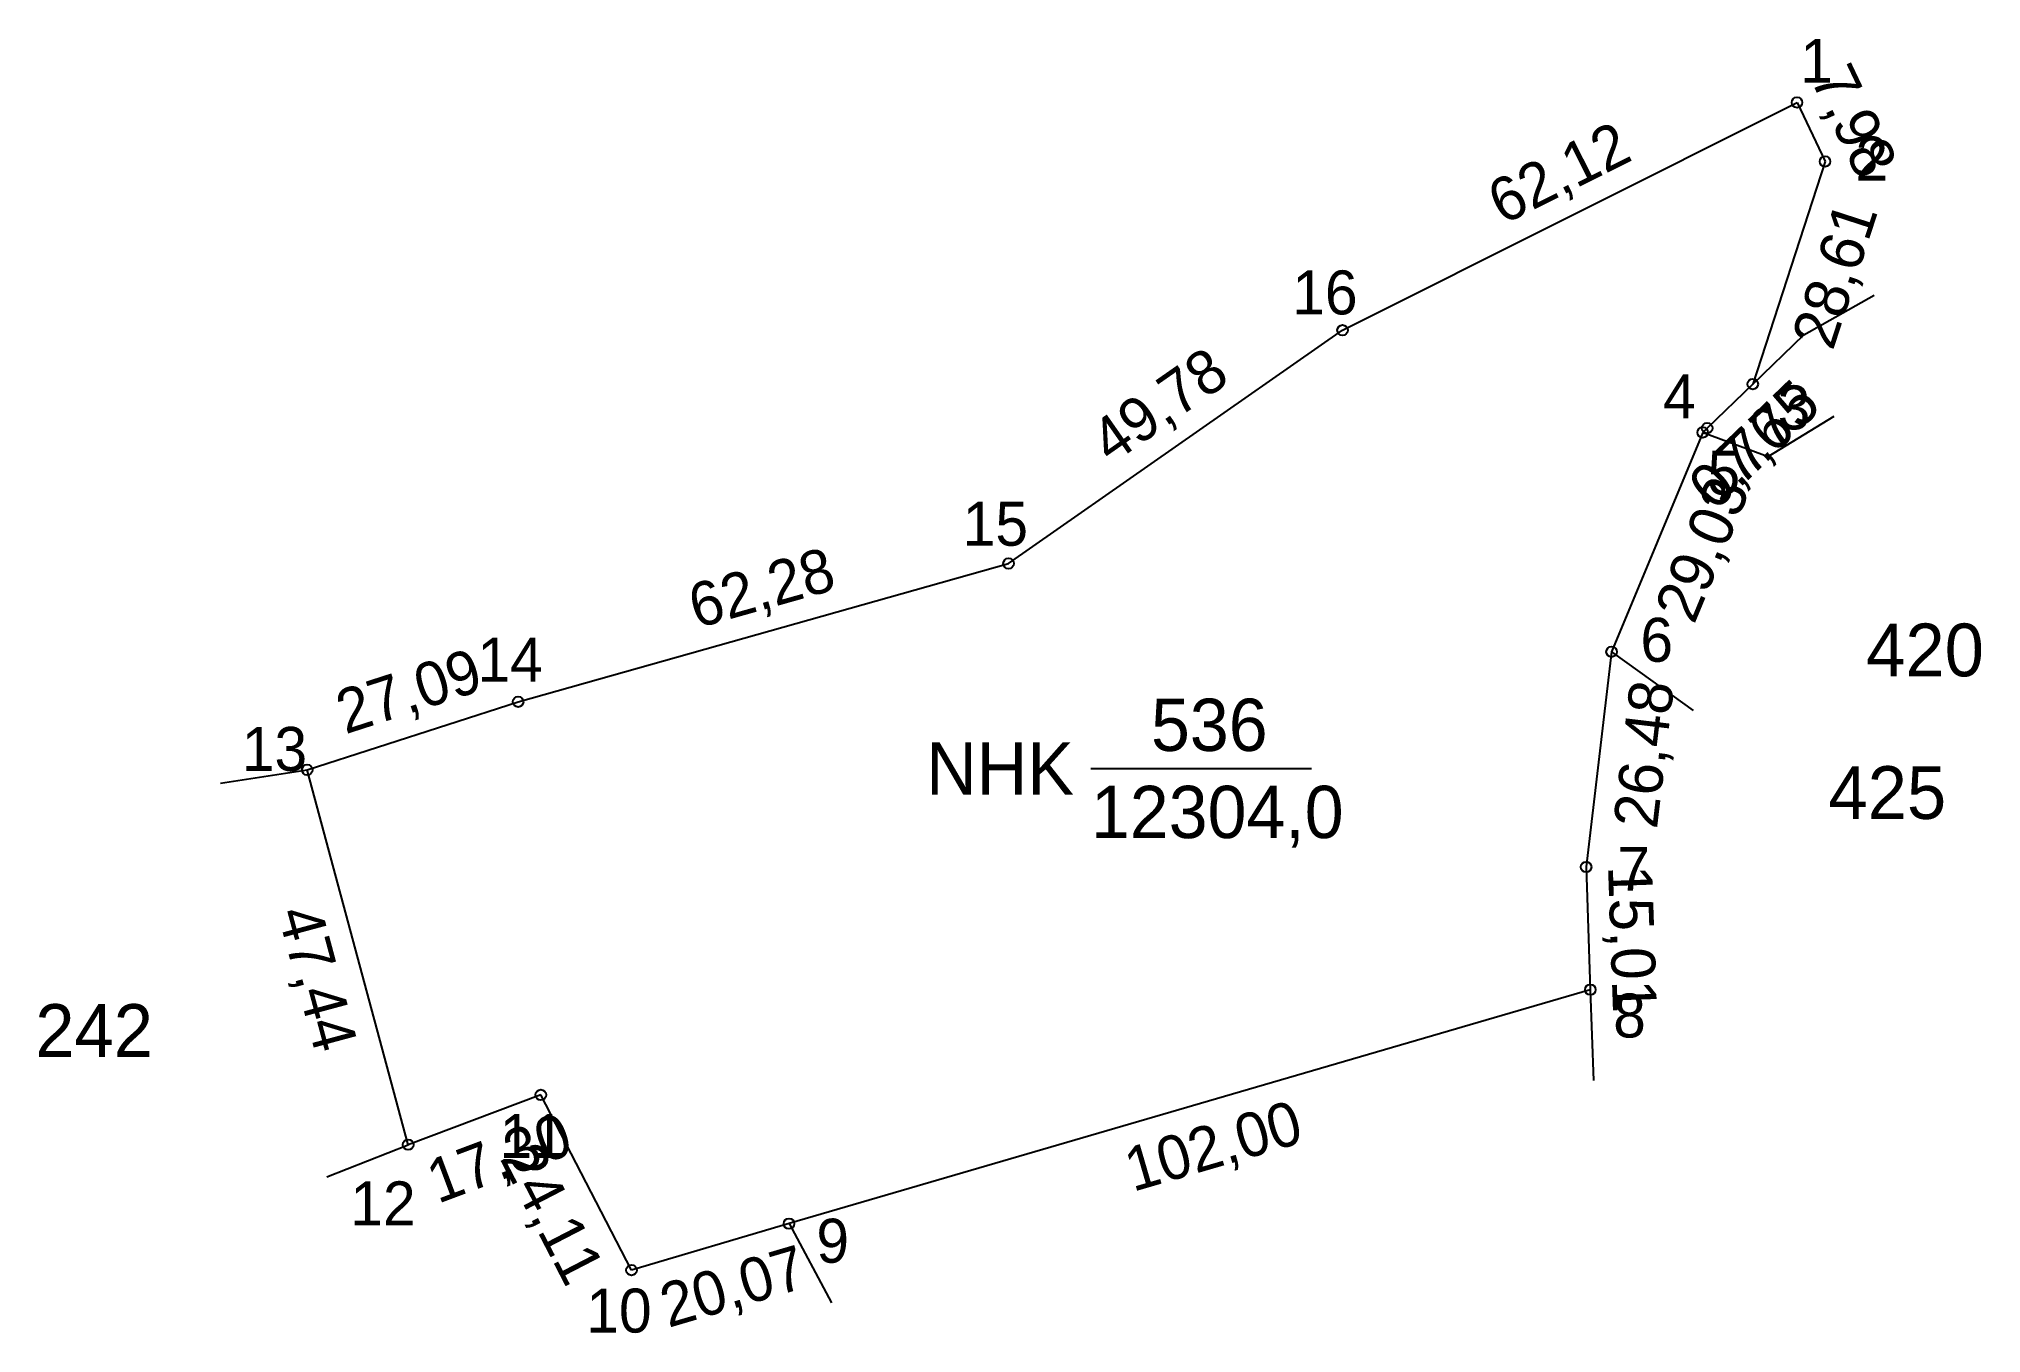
# Model space of a CAD drawing. Extents: x 548976 to 549213, y 1820752 to 1820910.
import ezdxf

# ---------------------------------------------------------------- set-up
doc = ezdxf.new("R2010")
doc.units = 0
for name, color, linetype in [('Level 10', 7, 'Continuous'), ('Level 17', 7, 'Continuous'), ('Level 42', 7, 'Continuous'), ('Level 43', 7, 'Continuous'), ('Level 44', 7, 'Continuous'), ('Level 45', 7, 'Continuous'), ('Level 46', 7, 'Continuous')]:
    doc.layers.add(name, color=color, linetype=linetype)

msp = doc.modelspace()

# ---------------------------------------------------------------- linework, layer by layer
at = {"layer": 'Level 10'}
for p, q in [((549135.28, 1820874.29), (549190.82, 1820902.13)), ((549190.82, 1820902.13), (549194.24, 1820894.92)), ((549194.24, 1820894.92), (549185.41, 1820867.71)), ((549094.47, 1820845.78), (549135.28, 1820874.29)), ((549185.41, 1820867.71), (549179.84, 1820862.33)), ((549179.29, 1820861.8), (549168.16, 1820834.99)), ((549179.84, 1820862.33), (549179.29, 1820861.8)), ((549034.53, 1820828.88), (549094.47, 1820845.78)), ((549168.16, 1820834.99), (549165.04, 1820808.69)), ((549008.76, 1820820.56), (549034.53, 1820828.88)), ((549021.1, 1820774.75), (549008.76, 1820820.56)), ((549165.04, 1820808.69), (549165.56, 1820793.69)), ((549165.56, 1820793.69), (549067.64, 1820765.1)), ((549037.31, 1820780.83), (549021.1, 1820774.75)), ((549048.39, 1820759.42), (549037.31, 1820780.83)), ((549067.64, 1820765.1), (549048.39, 1820759.42))]:
    msp.add_line(p, q, dxfattribs=at)
at = {"layer": 'Level 17'}
for centre in [(549190.82, 1820902.13), (549194.24, 1820894.92), (549135.28, 1820874.29), (549185.41, 1820867.71), (549179.29, 1820861.8), (549179.84, 1820862.33), (549094.47, 1820845.78), (549168.16, 1820834.99), (549034.53, 1820828.88), (549008.76, 1820820.56), (549165.04, 1820808.69), (549165.56, 1820793.69), (549037.31, 1820780.83), (549021.1, 1820774.75), (549067.64, 1820765.1), (549048.39, 1820759.42)]:
    msp.add_circle(centre, 0.645, dxfattribs=at)
at = {"layer": 'Level 44'}
for p, q in [((549191.67, 1820873.74), (549200.24, 1820878.59)), ((549185.41, 1820867.71), (549191.67, 1820873.74)), ((549179.29, 1820861.8), (549179.66, 1820861.67)), ((549187.3, 1820858.84), (549195.36, 1820863.79)), ((549179.66, 1820861.67), (549187.3, 1820858.84)), ((549168.16, 1820834.99), (549171.61, 1820832.51)), ((549171.61, 1820832.51), (549178.13, 1820827.83)), ((548998.18, 1820818.92), (549008.76, 1820820.56)), ((549165.56, 1820793.69), (549165.94, 1820782.6)), ((549011.16, 1820770.84), (549021.1, 1820774.75)), ((549067.64, 1820765.1), (549072.81, 1820755.41)), ((549067.64, 1820765.1), (549072.81, 1820755.41))]:
    msp.add_line(p, q, dxfattribs=at)
at = {"layer": 'Level 45'}
msp.add_line((549104.53, 1820820.74), (549131.49, 1820820.74), dxfattribs=at)

# ---------------------------------------------------------------- texts
at = {"layer": 'Level 42'}
for s, rotation, p in [('7,98', 295.4093, (549192.4, 1820905.06)), ('62,12', 26.629, (549154.87, 1820887.12)), ('28,61', 72.0254, (549195.18, 1820871.68)), ('49,78', 34.9408, (549107.01, 1820857.81)), ('7,75', 43.9645, (549183.94, 1820855.08)), ('0,76', 43.9351, (549180.81, 1820852.07)), ('29,03', 67.4545, (549178.23, 1820838.22)), ('62,28', 15.7412, (549056.34, 1820837.82)), ('27,09', 17.8958, (549013.42, 1820824.89)), ('26,48', 83.2346, (549173.69, 1820813.23)), ('15,01', 271.9695, (549167.72, 1820808.79)), ('47,44', 285.0882, (549005.11, 1820803.1)), ('102,00', 16.2743, (549109.66, 1820768.97)), ('17,30', 20.5777, (549024.72, 1820767.5)), ('24,11', 297.3695, (549032.23, 1820773.1)), ('20,07', 16.4367, (549052.89, 1820752.35))]:
    msp.add_text(s, height=5.373, rotation=rotation, dxfattribs=at).set_placement(p)
at = {"layer": 'Level 43'}
for s, height, p in [('1', 5.37, (549191.21, 1820904.53)), ('2', 5.37, (549197.96, 1820892.58)), ('16', 5.373, (549129.13, 1820876.22)), ('4', 5.37, (549174.45, 1820863.51)), ('3', 5.37, (549188.46, 1820862.17)), ('5', 5.37, (549179.88, 1820854.19)), ('15', 5.373, (549088.86, 1820847.95)), ('6', 5.37, (549171.68, 1820833.77)), ('14', 5.373, (549029.56, 1820831.34)), ('13', 5.373, (549000.76, 1820820.43)), ('7', 5.37, (549168.85, 1820805.78)), ('8', 5.37, (549168.35, 1820787.85)), ('11', 5.373, (549032.26, 1820773.13)), ('12', 5.373, (549014.02, 1820764.89)), ('9', 5.37, (549070.98, 1820760.33)), ('10', 5.373, (549042.86, 1820751.79))]:
    msp.add_text(s, height=height, dxfattribs=at).set_placement(p)
at = {"layer": 'Level 45'}
for s, p in [('536', (549111.87, 1820822.87)), ('NHK', (549084.41, 1820817.54)), ('12304,0', (549104.53, 1820812.22))]:
    msp.add_text(s, height=6.389, dxfattribs=at).set_placement(p)
at = {"layer": 'Level 46'}
for s, p in [('420', (549199.27, 1820831.99)), ('425', (549194.66, 1820814.56)), ('242', (548975.53, 1820785.48))]:
    msp.add_text(s, height=6.448, dxfattribs=at).set_placement(p)

doc.saveas('drawing.dxf')
